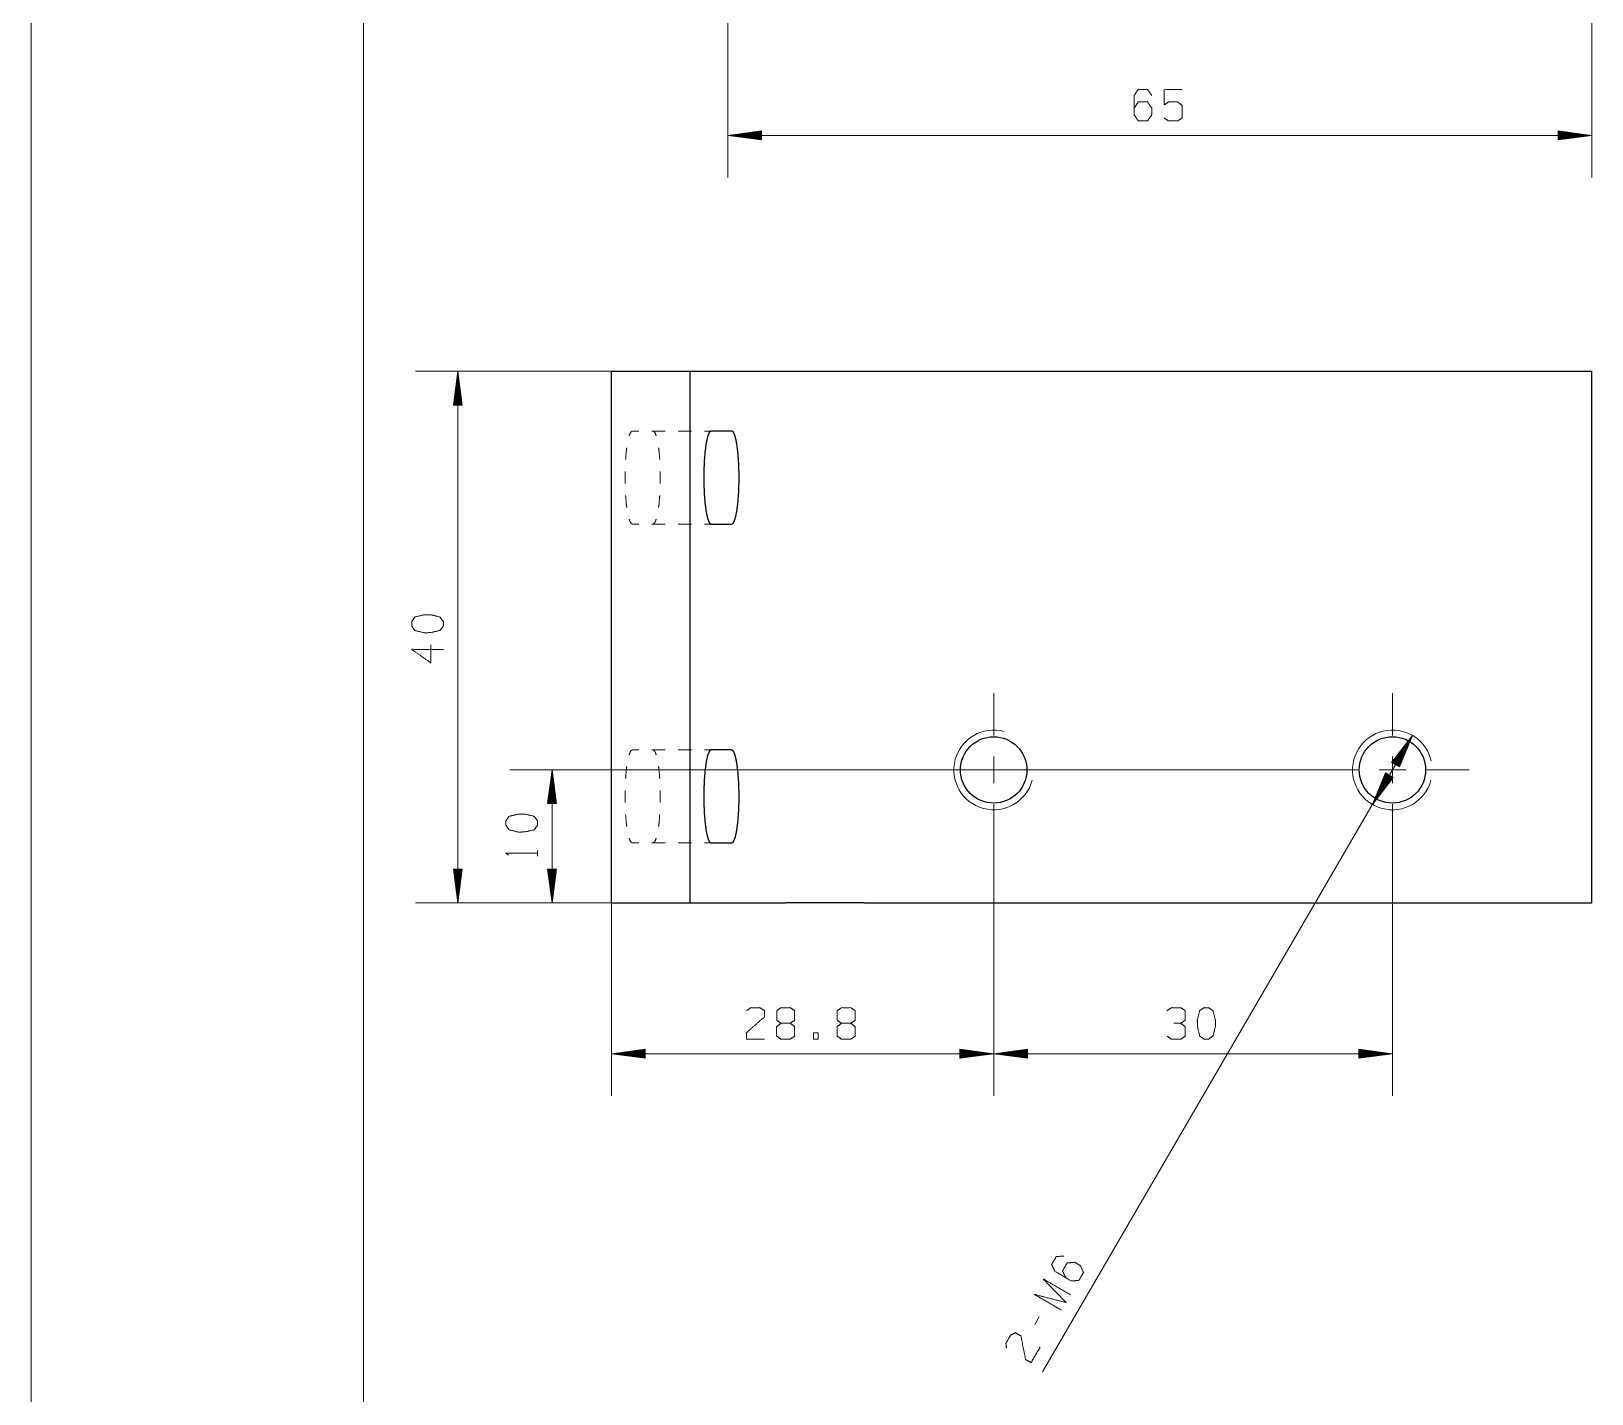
# Model space of a CAD drawing. Header units: millimetres. Extents: x 0 to 210, y 0 to 615.
# Drawn here: x 0 to 117.4, y 62.4 to 165 of the extents above; entities that cross this region are included whole.
import ezdxf

# ---------------------------------------------------------------- set-up
doc = ezdxf.new("R2010")
doc.units = ezdxf.units.MM
doc.layers.add('1', color=7, linetype='Continuous', true_color=0xffffff)

msp = doc.modelspace()

# ---------------------------------------------------------------- linework, layer by layer
at = {"layer": '1', "color": 132, "linetype": 'Continuous', "lineweight": 18}
for p, q in [((0, 297), (0, 0)), ((25, 292), (25, 5))]:
    msp.add_line(p, q, dxfattribs=at)
at = {"layer": '1', "color": 13, "linetype": 'Continuous', "lineweight": 18}
for p, q in [((52.421, 170.484), (52.421, 153.933)), ((117.421, 170.484), (117.421, 153.933)), ((54.961, 157.442), (52.421, 157.108)), ((54.961, 157.387), (54.544, 157.387)), ((54.961, 157.438), (54.929, 157.438)), ((54.961, 157.438), (54.929, 157.438)), ((54.961, 156.773), (54.961, 157.442)), ((114.881, 157.442), (114.881, 156.773)), ((117.421, 157.108), (114.881, 157.442)), ((114.881, 157.438), (114.913, 157.438)), ((114.881, 157.438), (114.913, 157.438)), ((114.881, 157.387), (115.299, 157.387)), ((52.421, 157.108), (54.961, 156.773)), ((52.421, 157.108), (117.421, 157.108)), ((54.961, 157.133), (52.614, 157.133)), ((54.961, 157.082), (52.614, 157.082)), ((54.961, 157.184), (53, 157.184)), ((54.961, 157.032), (53, 157.032)), ((54.961, 157.235), (53.386, 157.235)), ((54.961, 156.981), (53.386, 156.981)), ((54.961, 157.286), (53.772, 157.286)), ((54.961, 156.93), (53.772, 156.93)), ((54.961, 157.336), (54.158, 157.336)), ((54.961, 156.879), (54.158, 156.879)), ((54.961, 156.828), (54.544, 156.828)), ((54.961, 156.778), (54.929, 156.778)), ((54.961, 156.778), (54.929, 156.778)), ((114.881, 157.336), (115.685, 157.336)), ((114.881, 157.286), (116.071, 157.286)), ((114.881, 157.235), (116.457, 157.235)), ((114.881, 157.184), (116.842, 157.184)), ((114.881, 157.133), (117.228, 157.133)), ((114.881, 156.773), (117.421, 157.108)), ((114.881, 157.082), (117.228, 157.082)), ((114.881, 157.032), (116.842, 157.032)), ((114.881, 156.981), (116.457, 156.981)), ((114.881, 156.93), (116.071, 156.93)), ((114.881, 156.879), (115.685, 156.879)), ((114.881, 156.828), (115.299, 156.828)), ((114.881, 156.778), (114.913, 156.778)), ((114.881, 156.778), (114.913, 156.778)), ((62.67, 139.36), (28.927, 139.36)), ((32.102, 139.36), (31.768, 136.82)), ((32.026, 136.82), (32.026, 138.781)), ((32.077, 136.82), (32.077, 139.167)), ((32.437, 136.82), (32.102, 139.36)), ((32.102, 139.36), (32.102, 99.36)), ((32.128, 136.82), (32.128, 139.167)), ((32.178, 136.82), (32.178, 138.781)), ((31.874, 136.82), (31.874, 137.623)), ((31.924, 136.82), (31.924, 138.009)), ((31.975, 136.82), (31.975, 138.395)), ((32.229, 136.82), (32.229, 138.395)), ((32.28, 136.82), (32.28, 138.009)), ((32.331, 136.82), (32.331, 137.623)), ((31.768, 136.82), (32.437, 136.82)), ((31.772, 136.82), (31.772, 136.851)), ((31.772, 136.82), (31.772, 136.851)), ((31.823, 136.82), (31.823, 137.237)), ((32.382, 136.82), (32.382, 137.237)), ((32.432, 136.82), (32.432, 136.851)), ((32.432, 136.82), (32.432, 136.851)), ((103.929, 111.953), (76.094, 64.058)), ((103.929, 111.953), (102.363, 109.925)), ((102.63, 109.77), (103.81, 111.799)), ((102.674, 109.744), (103.854, 111.774)), ((102.942, 109.589), (103.929, 111.953)), ((102.455, 109.872), (102.859, 110.567)), ((102.499, 109.847), (103.096, 110.875)), ((102.543, 109.821), (103.334, 111.183)), ((102.587, 109.796), (103.572, 111.491)), ((102.718, 109.719), (103.704, 111.415)), ((102.762, 109.693), (103.554, 111.055)), ((102.806, 109.668), (103.404, 110.696)), ((96.655, 109.36), (36.014, 109.36)), ((39.189, 109.36), (38.855, 106.82)), ((39.523, 106.82), (39.189, 109.36)), ((39.189, 109.36), (39.189, 99.36)), ((102.363, 109.925), (102.942, 109.589)), ((102.367, 109.923), (102.383, 109.951)), ((102.367, 109.923), (102.383, 109.951)), ((102.411, 109.898), (102.621, 110.259)), ((102.85, 109.642), (103.254, 110.337)), ((102.894, 109.617), (103.104, 109.978)), ((102.938, 109.591), (102.954, 109.619)), ((102.938, 109.591), (102.954, 109.619)), ((39.062, 106.82), (39.062, 108.395)), ((39.113, 106.82), (39.113, 108.781)), ((39.164, 106.82), (39.164, 109.167)), ((39.214, 106.82), (39.214, 109.167)), ((39.265, 106.82), (39.265, 108.781)), ((39.316, 106.82), (39.316, 108.395)), ((101.901, 109.13), (100.914, 106.766)), ((100.914, 106.766), (102.479, 108.794)), ((102.168, 108.975), (100.989, 106.945)), ((102.212, 108.949), (101.033, 106.92)), ((102.124, 109), (101.139, 107.304)), ((102.256, 108.924), (101.271, 107.228)), ((102.08, 109.026), (101.289, 107.664)), ((102.036, 109.051), (101.439, 108.023)), ((102.3, 108.898), (101.508, 107.536)), ((101.992, 109.077), (101.589, 108.382)), ((101.949, 109.102), (101.739, 108.741)), ((102.344, 108.872), (101.746, 107.844)), ((101.905, 109.128), (101.889, 109.1)), ((101.905, 109.128), (101.889, 109.1)), ((102.479, 108.794), (101.901, 109.13)), ((102.388, 108.847), (101.984, 108.152)), ((102.432, 108.821), (102.222, 108.46)), ((102.476, 108.796), (102.46, 108.768)), ((102.476, 108.796), (102.46, 108.768)), ((38.91, 106.82), (38.91, 107.237)), ((38.96, 106.82), (38.96, 107.623)), ((39.011, 106.82), (39.011, 108.009)), ((39.367, 106.82), (39.367, 108.009)), ((39.418, 106.82), (39.418, 107.623)), ((39.468, 106.82), (39.468, 107.237)), ((38.855, 106.82), (39.523, 106.82)), ((38.859, 106.82), (38.859, 106.851)), ((38.859, 106.82), (38.859, 106.851)), ((39.519, 106.82), (39.519, 106.851)), ((39.519, 106.82), (39.519, 106.851)), ((72.421, 103.594), (72.421, 84.824)), ((72.421, 103.594), (72.421, 84.824)), ((102.421, 103.594), (102.421, 84.824)), ((31.768, 101.9), (32.102, 99.36)), ((32.437, 101.9), (31.768, 101.9)), ((31.772, 101.9), (31.772, 101.868)), ((31.772, 101.9), (31.772, 101.868)), ((31.823, 101.9), (31.823, 101.482)), ((31.874, 101.9), (31.874, 101.096)), ((31.924, 101.9), (31.924, 100.71)), ((31.975, 101.9), (31.975, 100.324)), ((32.026, 101.9), (32.026, 99.938)), ((32.077, 101.9), (32.077, 99.552)), ((32.102, 99.36), (32.437, 101.9)), ((32.128, 101.9), (32.128, 99.552)), ((32.178, 101.9), (32.178, 99.938)), ((32.229, 101.9), (32.229, 100.324)), ((32.28, 101.9), (32.28, 100.71)), ((32.331, 101.9), (32.331, 101.096)), ((32.382, 101.9), (32.382, 101.482)), ((32.432, 101.9), (32.432, 101.868)), ((32.432, 101.9), (32.432, 101.868)), ((38.855, 101.9), (39.189, 99.36)), ((39.523, 101.9), (38.855, 101.9)), ((38.859, 101.9), (38.859, 101.868)), ((38.859, 101.9), (38.859, 101.868)), ((38.91, 101.9), (38.91, 101.482)), ((38.96, 101.9), (38.96, 101.096)), ((39.011, 101.9), (39.011, 100.71)), ((39.062, 101.9), (39.062, 100.324)), ((39.113, 101.9), (39.113, 99.938)), ((39.164, 101.9), (39.164, 99.552)), ((39.189, 99.36), (39.523, 101.9)), ((39.214, 101.9), (39.214, 99.552)), ((39.265, 101.9), (39.265, 99.938)), ((39.316, 101.9), (39.316, 100.324)), ((39.367, 101.9), (39.367, 100.71)), ((39.418, 101.9), (39.418, 101.096)), ((39.468, 101.9), (39.468, 101.482)), ((39.519, 101.9), (39.519, 101.868)), ((39.519, 101.9), (39.519, 101.868)), ((62.67, 99.36), (28.927, 99.36)), ((62.67, 99.36), (36.014, 99.36)), ((43.661, 99.36), (43.661, 84.824)), ((46.201, 88.333), (43.661, 87.999)), ((46.201, 88.075), (44.24, 88.075)), ((46.201, 88.126), (44.626, 88.126)), ((46.201, 88.177), (45.011, 88.177)), ((46.201, 88.227), (45.397, 88.227)), ((46.201, 88.278), (45.783, 88.278)), ((46.201, 88.329), (46.169, 88.329)), ((46.201, 88.329), (46.169, 88.329)), ((46.201, 87.664), (46.201, 88.333)), ((69.881, 88.333), (69.881, 87.664)), ((72.421, 87.999), (69.881, 88.333)), ((69.881, 88.329), (69.913, 88.329)), ((69.881, 88.329), (69.913, 88.329)), ((69.881, 88.278), (70.299, 88.278)), ((69.881, 88.227), (70.685, 88.227)), ((69.881, 88.177), (71.071, 88.177)), ((69.881, 88.126), (71.457, 88.126)), ((69.881, 88.075), (71.842, 88.075)), ((74.961, 88.333), (72.421, 87.999)), ((74.961, 88.075), (73, 88.075)), ((74.961, 88.126), (73.386, 88.126)), ((74.961, 88.177), (73.772, 88.177)), ((74.961, 88.227), (74.158, 88.227)), ((74.961, 88.278), (74.544, 88.278)), ((74.961, 88.329), (74.929, 88.329)), ((74.961, 88.329), (74.929, 88.329)), ((74.961, 87.664), (74.961, 88.333)), ((99.881, 88.333), (99.881, 87.664)), ((102.421, 87.999), (99.881, 88.333)), ((99.881, 88.329), (99.913, 88.329)), ((99.881, 88.329), (99.913, 88.329)), ((99.881, 88.278), (100.299, 88.278)), ((99.881, 88.227), (100.685, 88.227)), ((99.881, 88.177), (101.071, 88.177)), ((99.881, 88.126), (101.457, 88.126)), ((99.881, 88.075), (101.842, 88.075)), ((43.661, 87.999), (46.201, 87.664)), ((72.421, 87.999), (43.661, 87.999)), ((46.201, 88.024), (43.854, 88.024)), ((46.201, 87.973), (43.854, 87.973)), ((46.201, 87.923), (44.24, 87.923)), ((46.201, 87.872), (44.626, 87.872)), ((46.201, 87.821), (45.011, 87.821)), ((46.201, 87.77), (45.397, 87.77)), ((46.201, 87.719), (45.783, 87.719)), ((46.201, 87.669), (46.169, 87.669)), ((46.201, 87.669), (46.169, 87.669)), ((69.881, 88.024), (72.228, 88.024)), ((69.881, 87.664), (72.421, 87.999)), ((69.881, 87.973), (72.228, 87.973)), ((69.881, 87.923), (71.842, 87.923)), ((69.881, 87.872), (71.457, 87.872)), ((69.881, 87.821), (71.071, 87.821)), ((69.881, 87.77), (70.685, 87.77)), ((69.881, 87.719), (70.299, 87.719)), ((69.881, 87.669), (69.913, 87.669)), ((69.881, 87.669), (69.913, 87.669)), ((72.421, 87.999), (74.961, 87.664)), ((72.421, 87.999), (102.421, 87.999)), ((74.961, 88.024), (72.614, 88.024)), ((74.961, 87.973), (72.614, 87.973)), ((74.961, 87.923), (73, 87.923)), ((74.961, 87.872), (73.386, 87.872)), ((74.961, 87.821), (73.772, 87.821)), ((74.961, 87.77), (74.158, 87.77)), ((74.961, 87.719), (74.544, 87.719)), ((74.961, 87.669), (74.929, 87.669)), ((74.961, 87.669), (74.929, 87.669)), ((99.881, 88.024), (102.228, 88.024)), ((99.881, 87.664), (102.421, 87.999)), ((99.881, 87.973), (102.228, 87.973)), ((99.881, 87.923), (101.842, 87.923)), ((99.881, 87.872), (101.457, 87.872)), ((99.881, 87.821), (101.071, 87.821)), ((99.881, 87.77), (100.685, 87.77)), ((99.881, 87.719), (100.299, 87.719)), ((99.881, 87.669), (99.913, 87.669)), ((99.881, 87.669), (99.913, 87.669))]:
    msp.add_line(p, q, dxfattribs=at)
at = {"layer": '1', "color": 30, "linetype": 'Continuous', "lineweight": 25}
for p, q in [((43.661, 139.36), (49.587, 139.36)), ((43.661, 99.36), (43.661, 139.36)), ((49.587, 139.36), (56.744, 139.36)), ((49.587, 99.36), (49.587, 139.36)), ((62.67, 139.36), (117.421, 139.36)), ((117.421, 99.36), (117.421, 139.36)), ((52.716, 134.86), (51.151, 134.86)), ((51.151, 127.86), (52.716, 127.86)), ((52.716, 110.86), (51.151, 110.86)), ((51.151, 103.86), (52.716, 103.86)), ((43.661, 99.36), (49.587, 99.36)), ((49.587, 99.36), (56.744, 99.36)), ((62.67, 99.36), (117.421, 99.36))]:
    msp.add_line(p, q, dxfattribs=at)
at = {"layer": '1', "color": 43, "linetype": 'Continuous', "lineweight": 18}
for p, q in [((45.719, 134.86), (45.225, 134.86)), ((47.694, 134.86), (46.707, 134.86)), ((49.67, 134.86), (48.682, 134.86)), ((51.151, 134.86), (50.658, 134.86)), ((45.719, 127.86), (45.225, 127.86)), ((47.694, 127.86), (46.707, 127.86)), ((49.67, 127.86), (48.682, 127.86)), ((51.151, 127.86), (50.658, 127.86)), ((45.719, 110.86), (45.225, 110.86)), ((47.694, 110.86), (46.707, 110.86)), ((49.67, 110.86), (48.682, 110.86)), ((51.151, 110.86), (50.658, 110.86)), ((45.719, 103.86), (45.225, 103.86)), ((47.694, 103.86), (46.707, 103.86)), ((49.67, 103.86), (48.682, 103.86)), ((51.151, 103.86), (50.658, 103.86))]:
    msp.add_line(p, q, dxfattribs=at)
at = {"layer": '1', "color": 252, "linetype": 'Continuous', "lineweight": 18}
for p, q in [((72.421, 111.95), (72.421, 115.125)), ((102.421, 111.95), (102.421, 115.125)), ((69.83, 109.36), (66.655, 109.36)), ((71.418, 109.36), (73.425, 109.36)), ((72.421, 108.356), (72.421, 110.363)), ((75.012, 109.36), (78.187, 109.36)), ((99.83, 109.36), (96.655, 109.36)), ((101.418, 109.36), (103.425, 109.36)), ((102.421, 108.356), (102.421, 110.363)), ((105.012, 109.36), (108.187, 109.36)), ((72.421, 106.769), (72.421, 103.594)), ((102.421, 106.769), (102.421, 103.594))]:
    msp.add_line(p, q, dxfattribs=at)
at = {"layer": '1', "color": 95, "linetype": 'Continuous', "lineweight": 18}
for p, q in [((38.097, 102.878), (38.097, 103.302)), ((75.851, 68.202), (75.513, 67.621))]:
    msp.add_line(p, q, dxfattribs=at)
at = {"layer": '1', "color": 30, "linetype": 'Continuous', "lineweight": 25}
for centre in [(72.421, 109.36), (102.421, 109.36)]:
    msp.add_circle(centre, 2.5, dxfattribs=at)
at = {"layer": '1', "color": 30, "linetype": 'Continuous', "lineweight": 13}
for centre in [(72.421, 109.36), (102.421, 109.36)]:
    msp.add_arc(centre, 3, 75, 345, dxfattribs=at)
at = {"layer": '1', "color": 13, "linetype": 'Continuous', "lineweight": 18}
msp.add_arc((102.421, 109.36), 3, 13.21318, 75, dxfattribs=at)
at = {"layer": '1', "color": 95, "linetype": 'Continuous', "lineweight": 18}
for points, knots in [([(82.98, 159.15), (83.298, 159.625), (83.988, 159.625), (84.324, 159.15), (84.324, 158.675), (83.988, 158.2), (83.298, 158.2), (82.98, 158.675), (82.98, 160.1), (83.298, 160.575), (83.988, 160.575), (84.324, 160.1)], [0, 0, 0.0769633, 0.1697606, 0.2480729, 0.3120179, 0.3903302, 0.4831275, 0.5600908, 0.7519271, 0.8288904, 0.9216877, 1, 1]), ([(85.239, 158.425), (85.575, 158.2), (86.264, 158.2), (86.6, 158.425), (86.6, 159.375), (86.264, 159.625), (85.575, 159.625), (85.239, 159.4), (85.239, 160.575), (86.6, 160.575)], [0, 0, 0.0622284, 0.1683434, 0.2305712, 0.376815, 0.4412644, 0.5473794, 0.6096078, 0.7904898, 1, 1]), ([(31.01, 120.526), (30.76, 120.862), (30.06, 121.038), (29.585, 121.038), (28.86, 120.862), (28.635, 120.526), (28.635, 120.19), (28.86, 119.854), (29.585, 119.677), (30.06, 119.695), (30.76, 119.854), (31.01, 120.19), (31.01, 120.526)], [0, 0, 0.0675256, 0.1839714, 0.2605836, 0.3809435, 0.4461415, 0.5003063, 0.5655043, 0.6858638, 0.762529, 0.8783096, 0.9458352, 1, 1]), ([(30.06, 118.762), (30.06, 117.419), (28.635, 118.426), (31.01, 118.426)], [0, 0, 0.2458701, 0.565296, 1, 1]), ([(38.097, 105.526), (37.847, 105.862), (37.147, 106.038), (36.672, 106.038), (35.947, 105.862), (35.722, 105.526), (35.722, 105.19), (35.947, 104.854), (36.672, 104.677), (37.147, 104.695), (37.847, 104.854), (38.097, 105.19), (38.097, 105.526)], [0, 0, 0.0675257, 0.1839711, 0.2605833, 0.3809424, 0.4461407, 0.5003055, 0.5655038, 0.6858634, 0.7625286, 0.8783095, 0.9458352, 1, 1]), ([(35.922, 102.949), (35.722, 103.09), (38.097, 103.09)], [0, 0, 0.0934892, 1, 1]), ([(53.824, 91.241), (54.142, 91.466), (54.831, 91.466), (55.167, 91.241), (55.167, 90.766), (53.806, 89.566), (53.824, 89.091), (55.167, 89.091)], [0, 0, 0.0696924, 0.1929768, 0.265273, 0.3502279, 0.6747411, 0.759753, 1, 1]), ([(56.418, 90.291), (56.1, 90.516), (56.1, 91.241), (56.418, 91.466), (57.108, 91.466), (57.443, 91.241), (57.443, 90.516), (57.108, 90.291), (56.418, 90.291), (56.082, 90.041), (56.082, 89.341), (56.418, 89.091), (57.108, 89.091), (57.443, 89.316), (57.443, 90.041), (57.108, 90.291)], [0, 0, 0.0475727, 0.1360855, 0.1836581, 0.2678146, 0.3171651, 0.405678, 0.4550285, 0.539185, 0.5902974, 0.6757567, 0.726869, 0.8110255, 0.8603761, 0.9488876, 1, 1]), ([(60.971, 90.291), (60.653, 90.516), (60.653, 91.241), (60.971, 91.466), (61.661, 91.466), (61.996, 91.241), (61.996, 90.516), (61.661, 90.291), (60.971, 90.291), (60.635, 90.041), (60.635, 89.341), (60.971, 89.091), (61.661, 89.091), (61.996, 89.316), (61.996, 90.041), (61.661, 90.291)], [0, 0, 0.0475731, 0.1360858, 0.1836589, 0.2678147, 0.3171657, 0.4056784, 0.4550294, 0.5391851, 0.5902975, 0.6757567, 0.726869, 0.8110247, 0.8603757, 0.9488872, 1, 1]), ([(86.488, 90.291), (86.824, 90.516), (86.824, 91.241), (86.488, 91.466), (85.798, 91.466), (85.463, 91.241)], [0, 0, 0.1538737, 0.4298546, 0.5837283, 0.8461263, 1, 1]), ([(88.587, 89.091), (88.923, 89.341), (89.1, 90.041), (89.1, 90.516), (88.923, 91.241), (88.587, 91.466), (88.252, 91.466), (87.916, 91.241), (87.739, 90.516), (87.757, 90.041), (87.916, 89.341), (88.252, 89.091), (88.587, 89.091)], [0, 0, 0.0675255, 0.1839706, 0.2605826, 0.380943, 0.4461409, 0.5003055, 0.5655034, 0.6858642, 0.7625292, 0.8783098, 0.9458353, 1, 1]), ([(58.871, 89.091), (59.207, 89.091), (59.207, 89.566), (58.871, 89.566), (58.871, 89.091)], [0, 0, 0.2070884, 0.5, 0.7070884, 1, 1]), ([(85.48, 89.316), (85.798, 89.091), (86.488, 89.091), (86.824, 89.316), (86.824, 90.041), (86.488, 90.291), (85.975, 90.291)], [0, 0, 0.1241205, 0.3436884, 0.4724461, 0.7033766, 0.836731, 1, 1]), ([(77.848, 71.142), (77.598, 71.656), (77.944, 72.252), (78.523, 72.303), (78.934, 72.065), (79.176, 71.536), (78.83, 70.94), (78.259, 70.903), (77.027, 71.619), (76.776, 72.133), (77.123, 72.729), (77.702, 72.781)], [0, 0, 0.0769635, 0.1697608, 0.2480728, 0.3120178, 0.3903304, 0.4831278, 0.5600911, 0.7519259, 0.8288894, 0.9216874, 1, 1]), ([(77.526, 68.696), (75.472, 69.89), (77.863, 69.277), (76.147, 71.051), (78.201, 69.858)], [0, 0, 0.2451919, 0.4999999, 0.7548081, 1, 1]), ([(73.379, 65.84), (73.345, 66.228), (73.691, 66.824), (74.054, 67.002), (74.465, 66.763), (74.819, 64.983), (75.238, 64.76), (75.913, 65.921)], [0, 0, 0.0696924, 0.1929778, 0.2652741, 0.3502273, 0.6747411, 0.759753, 1, 1])]:
    msp.add_open_spline(points, degree=1, knots=knots, dxfattribs=at)
at = {"layer": '1', "color": 30, "linetype": 'Continuous', "lineweight": 25}
for points, knots in [([(56.744, 139.36), (57.053, 139.36), (58.333, 139.36), (60.312, 139.36), (62.67, 139.36)], [0, 0, 0.0520947, 0.2681954, 0.6020757, 1, 1]), ([(51.151, 134.86), (51.02, 134.758), (50.897, 134.459), (50.788, 133.979), (50.701, 133.348), (50.639, 132.601), (50.608, 131.781), (50.608, 130.938), (50.639, 130.118), (50.701, 129.371), (50.788, 128.74), (50.897, 128.26), (51.02, 127.961), (51.151, 127.86)], [0, 0, 0.0229745, 0.0678024, 0.1358734, 0.2241845, 0.3280134, 0.4415674, 0.5584326, 0.6719866, 0.7758155, 0.8641266, 0.9321976, 0.9770255, 1, 1]), ([(52.716, 127.86), (52.847, 127.961), (52.97, 128.26), (53.079, 128.74), (53.166, 129.371), (53.228, 130.118), (53.259, 130.938), (53.259, 131.781), (53.228, 132.601), (53.166, 133.348), (53.079, 133.979), (52.97, 134.459), (52.847, 134.758), (52.716, 134.86)], [0, 0, 0.0229745, 0.0678022, 0.1358733, 0.2241844, 0.3280133, 0.4415674, 0.5584326, 0.6719867, 0.7758156, 0.8641267, 0.9321978, 0.9770255, 1, 1]), ([(51.151, 110.86), (51.02, 110.758), (50.897, 110.459), (50.788, 109.979), (50.701, 109.348), (50.639, 108.601), (50.608, 107.781), (50.608, 106.938), (50.639, 106.118), (50.701, 105.371), (50.788, 104.74), (50.897, 104.26), (51.02, 103.961), (51.151, 103.86)], [0, 0, 0.0229737, 0.0678029, 0.1358739, 0.2241851, 0.3280125, 0.4415666, 0.5584333, 0.6719874, 0.7758148, 0.8641274, 0.9321984, 0.9770263, 1, 1]), ([(52.716, 103.86), (52.847, 103.961), (52.97, 104.26), (53.079, 104.74), (53.166, 105.371), (53.228, 106.118), (53.259, 106.938), (53.259, 107.781), (53.228, 108.601), (53.166, 109.348), (53.079, 109.979), (52.97, 110.459), (52.847, 110.758), (52.716, 110.86)], [0, 0, 0.0229737, 0.0678014, 0.1358725, 0.224185, 0.3280125, 0.4415667, 0.5584334, 0.6719876, 0.7758151, 0.8641261, 0.9321973, 0.9770263, 1, 1]), ([(62.67, 99.36), (60.312, 99.36), (58.333, 99.36), (57.59, 99.36), (56.744, 99.36)], [0, 0, 0.3979243, 0.7318046, 0.857279, 1, 1])]:
    msp.add_open_spline(points, degree=1, knots=knots, dxfattribs=at)
at = {"layer": '1', "color": 43, "linetype": 'Continuous', "lineweight": 18}
for points, knots in [([(44.985, 134.494), (45.094, 134.758), (45.225, 134.86)], [0, 0, 0.6324093, 1, 1]), ([(46.79, 134.86), (46.921, 134.758), (47.029, 134.494)], [0, 0, 0.3675923, 1, 1]), ([(44.723, 132.712), (44.775, 133.348), (44.811, 133.61)], [0, 0, 0.7065224, 1, 1]), ([(47.204, 133.61), (47.24, 133.348), (47.292, 132.712)], [0, 0, 0.2934776, 1, 1]), ([(44.683, 130.908), (44.682, 130.938), (44.682, 131.781), (44.683, 131.811)], [0, 0, 0.0325367, 0.9674633, 1, 1]), ([(47.332, 131.811), (47.333, 131.781), (47.333, 130.938), (47.332, 130.908)], [0, 0, 0.0325367, 0.9674633, 1, 1]), ([(44.811, 129.109), (44.775, 129.371), (44.723, 130.007)], [0, 0, 0.2934776, 1, 1]), ([(47.292, 130.007), (47.24, 129.371), (47.204, 129.109)], [0, 0, 0.7065224, 1, 1]), ([(45.225, 127.86), (45.094, 127.961), (44.985, 128.225)], [0, 0, 0.3675907, 1, 1]), ([(47.029, 128.225), (46.921, 127.961), (46.79, 127.86)], [0, 0, 0.6324077, 1, 1]), ([(44.985, 110.494), (45.094, 110.758), (45.225, 110.86)], [0, 0, 0.632426, 1, 1]), ([(46.79, 110.86), (46.921, 110.758), (47.029, 110.494)], [0, 0, 0.3675756, 1, 1]), ([(44.723, 108.712), (44.775, 109.348), (44.811, 109.61)], [0, 0, 0.7065224, 1, 1]), ([(47.204, 109.61), (47.24, 109.348), (47.292, 108.712)], [0, 0, 0.2934776, 1, 1]), ([(44.683, 106.908), (44.682, 106.938), (44.682, 107.781), (44.683, 107.811)], [0, 0, 0.0325363, 0.9674637, 1, 1]), ([(47.332, 107.811), (47.333, 107.781), (47.333, 106.938), (47.332, 106.908)], [0, 0, 0.0325363, 0.9674637, 1, 1]), ([(44.811, 105.109), (44.775, 105.371), (44.723, 106.007)], [0, 0, 0.2934776, 1, 1]), ([(47.292, 106.007), (47.24, 105.371), (47.204, 105.109)], [0, 0, 0.7065224, 1, 1]), ([(45.225, 103.86), (45.094, 103.961), (44.985, 104.225)], [0, 0, 0.3675818, 1, 1]), ([(47.029, 104.225), (46.921, 103.961), (46.79, 103.86)], [0, 0, 0.6324166, 1, 1])]:
    msp.add_open_spline(points, degree=1, knots=knots, dxfattribs=at)

doc.saveas('drawing.dxf')
